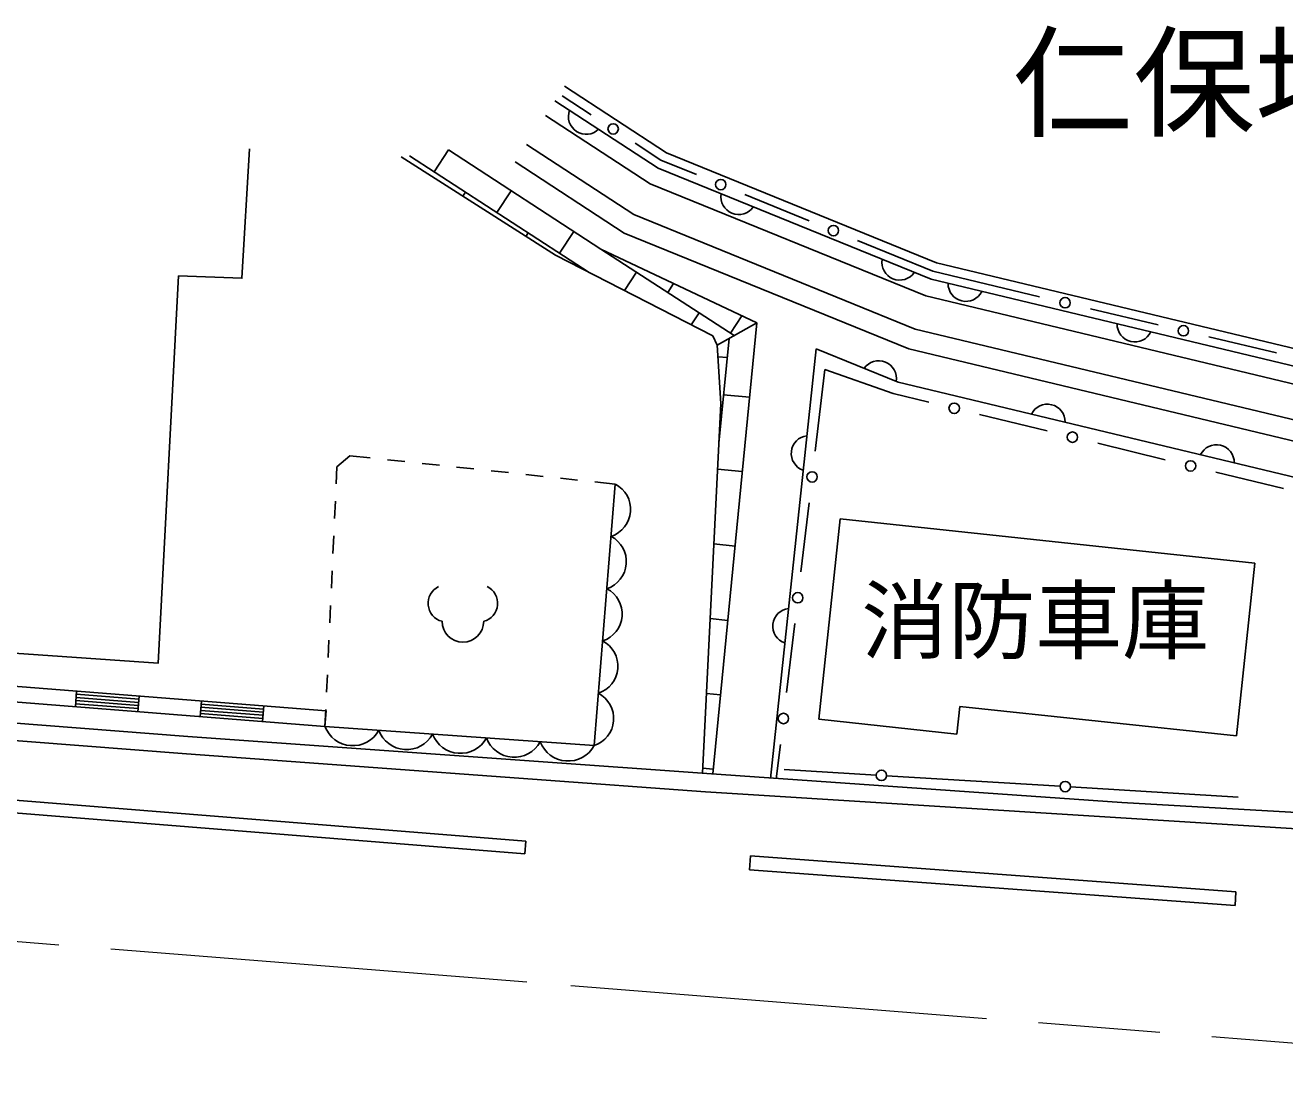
# Model space of a CAD drawing. Units: millimetres, scale not verified. Extents: x 40000 to 680000, y 20000 to 380000.
# Drawn here: x 330358 to 366592, y 268930 to 298992 of the extents above; entities that cross this region are included whole.
import ezdxf
from ezdxf.enums import TextEntityAlignment as Align

# ---------------------------------------------------------------- set-up
doc = ezdxf.new("R2010")
doc.units = ezdxf.units.MM
doc.header["$LTSCALE"] = 1000
doc.linetypes.add('CHAIN', pattern=[18.5, 12, -1.5, 3.5, -1.5])
for name, color, linetype, lineweight in [('M-BGD', 7, 'Continuous', 25), ('M-BMK', 2, 'CHAIN', 13), ('M-STR-STRD', 7, 'Continuous', 25)]:
    doc.layers.add(name, color=color, linetype=linetype, lineweight=lineweight)
doc.styles.add('ＭＳ ゴシック', font='')
doc.styles.get('ＭＳ ゴシック').set_extended_font_data('MS Gothic')

msp = doc.modelspace()

# ---------------------------------------------------------------- linework, layer by layer
at = {"layer": 'M-BGD'}
for p, q in [((348803, 295321), (345872, 297234)), ((348570, 294876), (345598, 296815)), ((345805, 296961), (346643, 296415)), ((348336, 294431), (345325, 296397)), ((342531, 295402), (342123, 294773)), ((347870, 293542), (344779, 295559)), ((347900, 295597), (348644, 295112)), ((356572, 292157), (348803, 295321)), ((341413, 295234), (346582, 291874)), ((344451, 295057), (347591, 293008)), ((348644, 295112), (349673, 294691)), ((356418, 291679), (348570, 294876)), ((344334, 294230), (343925, 293601)), ((356265, 291202), (348336, 294431)), ((343024, 294187), (342948, 294071)), ((351061, 294122), (352912, 293364)), ((355958, 290247), (347870, 293542)), ((344826, 293015), (344761, 292914)), ((346136, 293058), (345728, 292429)), ((347591, 293008), (355774, 289675)), ((354300, 292795), (356466, 291909)), ((346916, 292551), (350751, 290058)), ((347048, 292488), (347038, 292472)), ((377002, 287255), (356572, 292157)), ((347939, 291886), (347594, 291355)), ((376885, 286769), (356418, 291679)), ((356466, 291909), (359540, 291179)), ((349009, 291559), (348840, 291300)), ((376741, 286290), (356265, 291202)), ((349741, 290714), (349517, 290369)), ((350969, 290630), (350643, 290128)), ((361000, 290833), (362946, 290371)), ((350137, 277443), (351403, 290423)), ((350268, 289787), (351403, 290423)), ((376452, 285331), (355958, 290247)), ((350606, 289977), (350312, 286960)), ((364405, 290024), (366351, 289563)), ((351794, 277309), (353113, 289678)), ((353113, 289678), (355467, 288720)), ((355774, 289675), (376279, 284755)), ((350553, 289426), (350288, 289452)), ((353082, 286737), (353359, 289080)), ((353359, 289080), (355327, 288395)), ((355467, 288720), (375990, 283796)), ((351195, 288284), (350448, 288357)), ((355327, 288395), (356354, 288144)), ((357811, 287789), (359754, 287315)), ((350344, 287287), (350328, 287288)), ((361211, 286960), (363155, 286486)), ((339304, 285791), (339326, 286278)), ((339326, 286278), (339695, 286603)), ((339695, 286603), (340283, 286540)), ((340780, 286487), (341277, 286434)), ((341775, 286381), (342272, 286327)), ((342769, 286274), (343266, 286221)), ((343763, 286168), (344260, 286115)), ((344758, 286062), (345255, 286008)), ((345752, 285955), (346249, 285902)), ((350986, 286144), (350275, 286213)), ((364612, 286131), (366555, 285657)), ((346746, 285849), (347334, 285786)), ((339258, 284792), (339281, 285292)), ((352670, 283261), (352905, 285247)), ((353183, 279018), (353798, 284786)), ((365731, 283512), (353798, 284786)), ((339211, 283793), (339235, 284293)), ((350777, 284004), (350167, 284064)), ((365200, 278541), (365731, 283512)), ((339165, 282795), (339188, 283294)), ((339119, 281796), (339142, 282295)), ((350568, 281864), (350060, 281914)), ((352258, 279785), (352493, 281772)), ((339073, 280797), (339096, 281296)), ((339017, 279261), (318335, 280889)), ((338981, 278812), (318300, 280440)), ((339027, 279798), (339050, 280297)), ((331839, 279826), (331803, 279377)), ((333626, 279595), (331832, 279736)), ((350359, 279724), (349952, 279764)), ((333605, 279326), (331810, 279467)), ((333612, 279415), (331818, 279557)), ((333619, 279505), (331825, 279646)), ((333598, 279236), (333633, 279684)), ((335428, 279543), (335392, 279095)), ((337208, 279223), (335413, 279364)), ((337215, 279312), (335421, 279454)), ((337187, 278953), (337222, 279402)), ((357160, 278594), (357245, 279389)), ((357245, 279389), (365200, 278541)), ((337194, 279043), (335399, 279184)), ((337201, 279133), (335406, 279274)), ((338981, 278812), (339004, 279298)), ((338981, 278812), (339017, 279261)), ((353183, 279018), (357160, 278594)), ((351964, 277303), (352081, 278296)), ((350150, 277585), (349845, 277614)), ((352192, 277576), (354837, 277414)), ((355137, 277395), (360127, 277090)), ((360427, 277071), (365250, 276776))]:
    msp.add_line(p, q, dxfattribs=at)
for points in [[(321996, 296550), (321313, 287671), (323997, 287447), (323545, 281371), (334181, 280632), (334770, 291775), (336594, 291710), (336811, 295435)], [(351403, 290423), (346916, 292551), (342531, 295402)], [(341178, 295199), (345614, 292370), (350136, 290051), (350268, 289787)], [(350268, 289787), (350369, 288101), (349837, 277464)], [(338981, 278812), (346724, 278260), (347334, 285786)], [(301926, 281097), (335036, 278525), (349965, 277455), (361904, 276625), (372474, 276017), (379307, 275758), (390573, 275644)], [(301922, 280582), (334999, 278027), (349928, 276925), (361877, 276185), (372451, 275517), (379297, 275318), (390569, 275139)]]:
    msp.add_lwpolyline(points, dxfattribs=at)
for centre in [(347272, 296006), (350367, 294406), (353606, 293080), (360270, 291006), (363675, 290198), (357082, 287967), (360483, 287137), (363883, 286308), (352994, 285992), (352582, 282516), (352170, 279041), (354987, 277404), (360277, 277080)]:
    msp.add_circle(centre, 150, dxfattribs=at)
for centre, radius, start, end in [((346497, 296363), 512, 159.5506, 314.1899), ((350883, 294056), 512, 170.5189, 325.1581), ((355514, 292169), 512, 170.5189, 325.1581), ((357417, 291556), 512, 179.1894, 333.8286), ((362279, 290389), 512, 179.1894, 333.8286), ((354910, 288825), 512, 350.5189, 145.1581), ((359763, 287573), 512, 359.1894, 153.8287), ((352906, 286669), 512, 96.5903, 251.2295), ((364625, 286407), 512, 359.1894, 153.8287), ((346954, 285059), 820, 288.3382, 62.387), ((346832, 283554), 820, 288.3382, 62.387), ((342485, 282356), 536, 116.087, 255.3342), ((343413, 282356), 536, 284.6658, 63.913), ((346710, 282049), 820, 288.3382, 62.387), ((352375, 281698), 512, 96.5903, 251.2295), ((342949, 281838), 600, 180, 0), ((346588, 280544), 820, 288.3382, 62.387), ((346466, 279038), 820, 288.3382, 62.387), ((339781, 279109), 852, 200.3462, 331.4958), ((341329, 278998), 852, 200.3462, 331.4958), ((342878, 278888), 852, 200.3462, 331.4958), ((344426, 278777), 852, 200.3462, 331.4958), ((345975, 278667), 852, 200.3462, 331.4958)]:
    msp.add_arc(centre, radius, start, end, dxfattribs=at)
at = {"layer": 'M-BMK'}
msp.add_lwpolyline([(376457, 268930), (344786, 271450), (278085, 276751)], dxfattribs=at)
at = {"layer": 'M-STR-STRD'}
for p, q in [((351219, 275086), (351190, 274687)), ((351219, 275086), (365183, 274056)), ((351190, 274687), (365167, 273656)), ((365183, 274056), (365167, 273656))]:
    msp.add_line(p, q, dxfattribs=at)
msp.add_lwpolyline([(318590, 277608), (344756, 275510), (344727, 275146), (318561, 277243)], close=True, dxfattribs=at)

# ---------------------------------------------------------------- texts
at = {"layer": 'M-BGD', "style": 'ＭＳ ゴシック'}
for s, height, p in [('仁保地域交流センター', 2566, (376234, 295279)), ('消防車庫', 1833, (359411, 280398))]:
    msp.add_text(s, height=height, dxfattribs=at).set_placement(p, align=Align.BOTTOM_CENTER)

doc.saveas('drawing.dxf')
